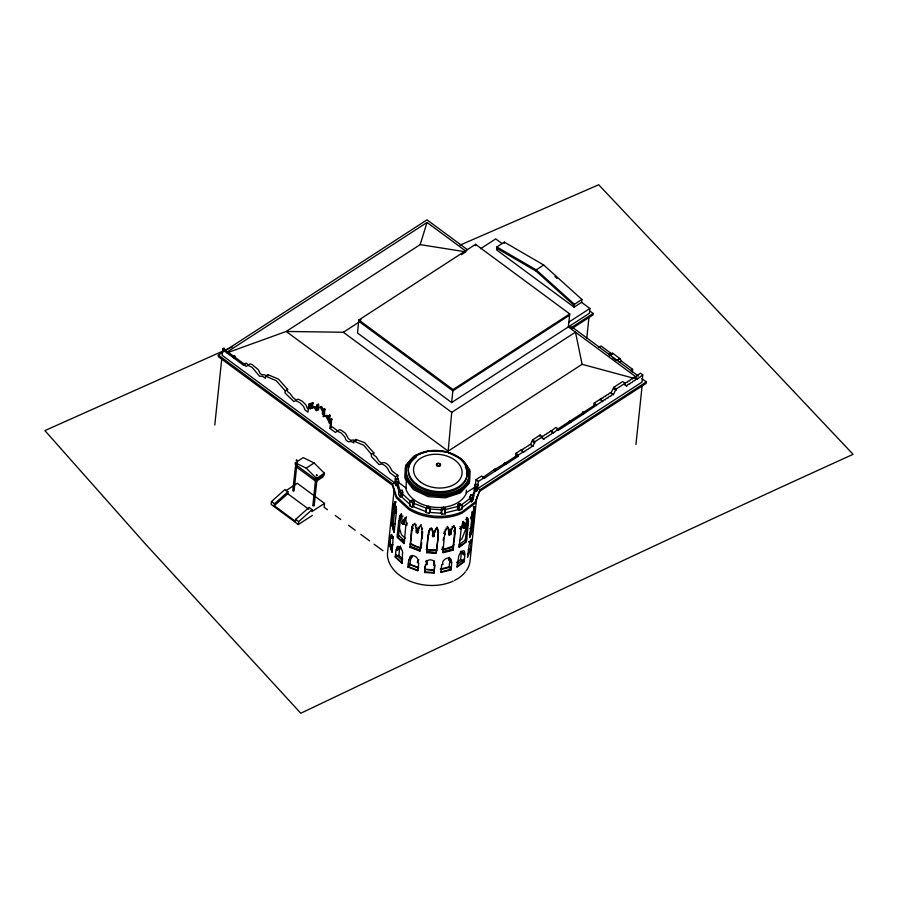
<?xml version="1.0" encoding="UTF-8"?>
<svg xmlns="http://www.w3.org/2000/svg" width="898" height="898" viewBox="0 0 898 898"><rect width="100%" height="100%" fill="white"/><g stroke="black" fill="none" stroke-linecap="round" stroke-linejoin="round"><path stroke-width="1.35" d="M396.063 510.098L394.761 510.221L394.862 501.982L396.153 501.847M396.31 512.186L396.254 506.225L394.974 512.915L394.503 511.445M405.469 466.848L405.144 478.769L413.462 489.668L428.2 496.639L445.408 497.818L460.472 492.867L469.351 483.135L469.688 471.214M406.367 480.161L406.019 489.343A31.262 21.563 6 0 0 435.687 507.392A31.262 21.563 6 0 0 466.23 493.44L466.365 490.128M434.295 560.992L433.566 565.134L434.823 565.212L434.003 573.092L424.608 572.464L424.967 566.616M424.608 572.464L425.439 564.573L426.831 564.674L426.404 560.453M437.73 533.996L438.235 536.544L436.058 553.348L426.752 552.708L428.121 535.186L428.941 533.401M426.831 564.674L427.01 560.633L426.92 561.452L425.529 561.362M430.209 529.281L430.232 528.361L428.559 532.649L431.287 527.901L433.027 533.255L432.724 530.37L432.69 531.29M429.053 531.111L429.076 530.19M432.028 529.36L432.05 528.439M434.385 533.771L434.205 536.196L432.858 536.566L432.645 533.659M432.858 536.566L432.477 535.197M433.667 536.622L433.689 535.702L432.881 535.646M435.833 529.528L435.856 528.608L434.149 533.513L436.888 527.216L438.46 532.952L436.866 528.136M434.205 536.196L434.228 535.275M434.969 531.189L434.991 530.269M434.003 573.092L434.643 564.629M433.566 565.134L434.262 562.058M437.562 529.191L437.584 528.271M438.123 530.886L438.145 529.966M470.44 518.685L471.719 518.999L469.688 537.633L472.763 528.944L474.773 508.571L474.604 506.798L473.325 506.494M474.604 506.798L472.988 517.181L471.371 517.461L471.529 515.901L472.92 515.946L472.92 511.13L471.719 518.999M227.082 352.824L286.215 331.452L448.158 451.144L451.739 412.362L575.472 332.159L582.106 364.307L634.774 378.529M223.041 352.061L218.36 355.103L218.203 356.54L392.303 485.223L396.433 498.02L408.815 509.48A43.564 30.038 6 0 0 462.111 513.106L475.087 503.374L480.071 489.691L646.313 381.931L641.812 378.608M214.79 424.979L221.694 359.312M224.556 349.569L233.985 356.528L232.818 357.292L223.389 350.321L224.556 349.569L223.961 348.098L222.794 348.862L222.12 355.282L394.896 482.989L395.726 485.549L398.319 485.29L398.746 481.249L397.915 478.679L395.322 478.948L396.141 481.519L395.726 485.549M223.389 350.321L222.794 348.862M232.818 357.292L234.501 355.81L234.962 357.258L233.794 358.01L243.605 365.262L244.772 364.498L234.962 357.258M233.794 358.01L233.671 356.82L232.885 356.674M243.605 365.262L246.007 363.106L248.353 364.846L250.452 363.892L252.17 364.61L258.377 369.751L259.949 373.276L261.823 374.657L265 374.859M285.845 490.735L297.317 483.304L324.504 503.396L311.887 511.579L312.089 509.649L309.058 507.415L295.61 519.403L295.408 521.323L274.283 505.709L287.73 493.72L287.932 491.801L284.902 489.556L271.454 501.555L271.151 504.429L298.338 524.533L312.358 515.441M274.283 505.709L274.485 503.789L287.932 491.801M295.341 462.784L295.184 464.266L316.309 479.88L324.257 474.728L324.414 473.246L314.109 462.986L303.288 457.632L295.341 462.784L306.162 468.127L316.466 478.398L316.309 479.88M296.89 464.345L294.106 490.779L293.444 491.206L292.782 490.712L295.745 463.963M297.07 464.356L296.767 467.241L315.995 481.451L322.999 476.917L323.201 474.986M316.466 408.287L315.434 406.816L314.177 406.772L310.136 408.826L309.215 408.141L310.382 407.389L310.405 403.281L308.8 404.246L307.969 412.16L305.084 410.016L303.502 406.345L299.809 402.686L295.824 400.665L293.814 401.541L284.947 392.909L285.272 390.866L287.607 389.35L278.503 379.147L267.862 374.646L265.527 376.161L265.325 378.305L262.665 376.363L259.488 376.172L252.114 367.372L248.117 365.407L246.018 366.362L243.672 364.622M309.215 408.141L309.563 404.807L308.8 404.246M298.338 524.533L298.641 521.648L312.089 509.649M312.627 407.265L312.796 402.775L311.314 403.595L310.136 408.826M311.314 403.595L311.46 408.029L314.266 407.569L316.208 410.801L317.286 404.74L317.174 410.072L318.723 409.6M312.01 407.322L312.482 402.832M317.555 410.352L317.78 408.141L321.551 406.581L323.718 410.655L322.696 414L323.606 409.331L323.931 410.397L323.28 416.582L325.873 416.122L327.95 420.096L328.376 416.01L329.869 415.19L329.667 420.286L328.5 421.039L329.678 423.373L330.06 419.714L331.631 418.715L331.093 427.616M318.453 408.253L318.453 403.988L316.792 405.211M322.315 413.72L322.55 411.419L320.384 407.344L317.78 408.141M312.863 505.552L315.636 479.128L316.972 479.195L314.188 505.619L312.863 505.552L314.188 505.619M323.28 416.582L324.447 415.83L324.773 408.568L323.134 409.814M328.5 421.039L328.982 416.436L328.376 416.01M329.117 419.344L329.544 415.246M397.488 479.027L397.87 475.356L392.168 471.136L389.957 467.005A8.767 4.827 57 0 0 383.895 462.526L381.403 463.042L379.102 461.348L376.049 456.689L373.691 454.983L373.815 452.873L364.644 442.658L355.889 439.459L353.554 440.974L353.834 442.882L351.006 441.479L348.334 441.838L346.022 440.132L344.753 436.843L341.038 432.847L337.21 431.253L335.414 432.432L329.925 428.38L330.778 420.23L330.06 419.714M330.969 421.398L331.631 418.715M324.504 503.396L324.099 507.247L327.433 509.705M635.717 376.689L568.367 326.906L569.725 313.93L475.57 244.335L358.852 319.991L357.483 332.967L451.638 402.562L589.391 313.279L589.896 308.474L581.601 302.345L581.904 299.461L543.728 265.033L504.328 242.123L496.852 246.972L496.549 249.857L574.125 307.195L581.601 302.345M394.301 488.613L387.431 554.044A42.071 29.017 6 0 0 403.213 577.706A40.78 28.13 6 0 0 453.164 581.107M397.87 475.356L395.535 476.872L394.896 482.989L392.448 483.775L218.36 355.103M390.843 538.329L390.798 536.836A4.58 0.965 84.1 0 1 392.213 535.691A4.58 0.965 84.1 0 1 392.752 542.897L392.044 552.438L389.676 545.108L390.507 537.273L390.843 538.329L393.111 538.093M395.053 511.097L396.433 511.243L394.11 532.649L391.775 524.028L393.773 505.293L394.862 501.982M394.132 503.655L395.423 503.531L395.075 507.089L393.055 525.24L391.764 525.375M402.719 494.91L402.326 490.319L399.082 490.622L398.656 494.652L400.171 496.92L402.45 496.055M400.171 496.92L400.598 492.89L399.082 490.622M399.498 519.224L399.801 515.699L401.574 514.105L400.328 516.44L400.542 518.707L398.824 520.615L397.185 536.14L397.343 537.431L404.122 543.694L405.874 525.117L407.31 524.971M397.028 550.205L396.759 548.835A4.715 2.312 63.5 0 1 400.048 547.286A4.715 2.312 63.5 0 1 402.461 554.111L402.136 563.529L395.255 557.164L396.074 549.329L397.028 550.205L400.665 548.397L400.396 547.028A4.715 2.312 63.5 0 1 400.429 545.939M400.542 518.707L398.386 536.914M403.303 524.432L403.988 519.515L406.525 516.956L404.594 520.144L404.347 523.916L403.303 524.432L401.99 523.231L402.147 521.671L403.191 521.154M402.82 558.994L398.892 555.346L399.576 548.824M405.481 517.472L406.468 523.613L405.874 525.117M413.956 505.922L412.294 507.28L409.567 505.608L409.993 501.578L411.654 500.22L413.102 500.287L414.382 501.881L414.101 504.575M412.294 507.28L412.721 503.239L411.43 501.634L409.993 501.578M412.317 529.023L411.913 526.913L413.159 524.724L412.294 527.99L412.889 528.226L411.419 530.595L410.06 547.309L419.86 551.125L420.432 550.317L410.644 546.512L410.06 547.309M418.726 559.78L417.289 562.53L418.726 563.08L417.896 570.915L407.95 567.042L408.77 559.218L410.15 559.746L412.171 556.951L411.733 555.716L409.713 558.511L410.15 559.746M410.498 544.031L411.991 529.798L412.889 528.226M407.95 567.042L409.971 564.247L410.655 557.725M416.144 530.516L417.076 529.854L415.976 532.076L417.896 532.795L419.22 527.025L417.727 530.168L417.896 532.795M416.504 530.651L414.797 523.164L412.575 525.521M416.56 531.279L416.717 529.719M419.86 551.125L422.06 534.467L421.521 532.604L422.677 532.031L421.521 532.604M422.105 532.828L421.993 528.978L420.657 525.364L421.229 524.567M421.128 547.937L421.678 542.751M422.082 538.856L422.498 534.961M425.798 512.534L426.842 506.73L428.705 506.349L430.4 507.516L429.356 513.308L425.798 512.534L426.112 511.647L413.125 506.595L413.484 503.183L426.471 508.234L426.224 510.513M429.356 513.308L430.4 507.516M426.629 549.419L428.121 535.186M428.38 534.288L428.582 531.728M426.752 552.708L426.842 551.9L436.08 552.427M432.454 536.117L432.623 534.579M432.881 534.591L433.049 532.334M434.026 534.669L434.172 532.593M433.655 561.912L433.734 561.082M451.638 402.562L453.007 389.586L569.725 313.93M436.619 551.237L438.258 535.623M438.246 534.961L438.482 532.031M441.277 510.962L441.569 508.268L443.444 507.359L445.15 507.976L445.251 513.858L441.659 514.15L441.143 512.309M441.659 514.15L441.569 508.268M444.981 512.938L445.341 509.525L458.552 506.259L458.193 509.66L444.981 512.938L445.251 513.858M442.276 549.587L442.546 546.994M443.23 540.529L443.5 537.947M444.072 533.479L445.217 534.209L444.072 533.479L444.274 531.605M444.6 534.355L445.475 530.763L447.732 527.193L447.204 526.318L449.427 530.707L448.944 534.804L450.886 534.299L450.515 531.885L450.886 534.299M475.435 245.592L475.57 244.335M448.944 534.804L448.214 528.002L448.753 528.877M451.054 532.761L451.077 530.696L453.681 525.644L455.062 528.204L455.174 531.739L454.051 531.01L454.837 528.989L454.006 526.004L454.534 526.879M449.37 557.209A4.715 3.02 -31.3 0 1 449.157 558.253L448.484 559.409L450.347 562.474L451.806 562.114L450.987 569.938L440.862 572.453L441.681 564.618L443.084 564.27L442.635 563.383A4.715 3.02 -31.3 0 1 447.271 558.163A4.715 3.02 -31.3 0 1 451.021 561.306L450.347 562.474M450.987 569.938L449.135 566.885L449.819 560.363M452.962 547.993L454.601 532.424L454.051 531.01M445.217 534.209L444.308 536.229L442.961 552.697L452.918 550.227L455.129 533.3L454.59 531.885M457.553 507.538L457.834 504.844L459.316 503.43L462.223 505.136L461.808 509.166L458.99 510.457L457.408 508.874M458.99 510.457L459.417 506.416L460.899 505.002L462.223 505.136M459.765 528.529L460.775 529.18L463.2 521.323C465.849 522.524 462.38 530.426 465.198 527.272L465.355 525.734L464.356 525.083M463.806 528.338L462.807 527.687L462.852 521.996L463.862 522.647M456.51 562.586L460.629 559.499L461.314 552.966M467.016 518.932L466.017 528.451L461.886 538.901L459.664 540.562M469.418 499.445L470.597 494.955L473.695 495.696L473.268 499.737L471.641 501.791L470.462 501.286L461.011 508.38L461.808 509.166M463.929 554.74L464.446 553.415A4.715 2.032 -56.9 0 0 461.898 551.473A4.715 2.032 -56.9 0 0 458.474 557.894L456.947 567.199L464.154 561.789L464.973 553.954L463.929 554.74L460.405 552.438L460.506 551.563L464.03 553.864M460.203 528.204L461.202 528.855L459.035 547.432L466.129 542.111L466.578 540.63L468.487 521.659L467.993 519.01L466.432 517.416L467.488 521.008L465.209 540.641M470.462 501.286L470.821 497.874L461.37 504.968M471.641 501.791L472.056 497.75L473.695 495.696M476.715 491.015L478.084 484.583L475.121 484.392L474.133 490.398L476.715 491.015L478.421 481.407L484.067 477.747L481.698 475.996L476.052 479.667L475.222 486.66M469.351 534.95L471.472 528.63L473.078 511.983L474.526 511.871M470.507 549.643L467.6 557.422L468.778 547.96A4.715 0.64 -76.5 0 1 470.395 540.776A4.715 0.64 -76.5 0 1 471.147 541.954L470.44 550.227L468.195 549.688M476.771 497.021L470.193 559.679A42.071 29.017 6 0 1 466.163 570.87M504.193 243.392L504.328 242.123M495.247 469.261L504.171 463.783L504.721 462.717L506.438 463.649L496.403 470.473L494.742 469.183L482.81 477.635L483.988 478.511L484.067 477.747M483.988 478.511L496.437 470.137M504.721 462.717L505.215 463.11L516.967 455.499L518.146 456.375L506.405 463.985M515.508 457.194L515.923 453.322L521.188 449.909L523.489 452.379L521.188 449.909M574.293 305.578L536.117 271.14L536.252 269.871L543.728 265.033M518.146 456.375L518.292 455.073L523.556 451.66M521.121 450.628A1.852 0.876 -53.5 0 1 523.119 449.337A2.593 1.212 -53.5 0 1 525.543 447.754A2.503 1.179 -53.5 0 1 527.923 446.216A2.952 1.381 -53.5 0 1 530.55 444.521L532.536 439.953L540.113 435.047L542.482 436.798L542.336 438.101L543.862 439.167A2.335 1.1 -53.5 0 1 546.152 437.685A2.413 1.134 -53.5 0 1 548.487 436.17A2.503 1.179 -53.5 0 1 550.867 434.632A2.368 1.111 -53.5 0 1 553.179 433.128L558.298 429.143L555.929 427.392L550.811 431.377A2.368 1.111 -53.5 0 0 548.498 432.881A2.503 1.179 -53.5 0 0 546.119 434.419A2.413 1.134 -53.5 0 0 543.784 435.934A2.335 1.1 -53.5 0 0 542.055 436.72M523.489 452.379A1.852 0.876 -53.5 0 1 525.487 451.088A2.593 1.212 -53.5 0 1 527.912 449.505A2.503 1.179 -53.5 0 1 530.291 447.967A2.952 1.381 -53.5 0 1 532.907 446.272L534.905 441.704L542.482 436.798M539.967 436.349L540.113 435.047M558.298 429.143L558.163 430.434L570.252 422.599C572.194 421.903 569.467 419.882 569.074 421.723L556.985 429.558M574.125 307.195L574.428 304.31L581.904 299.461M586.753 338.389L589.088 316.118M569.904 421.184L582.342 413.125L582.813 412.103L584.351 413.462L602.536 400.957L600.167 399.217L594.173 403.101L593.791 406.704M593.151 313.469L593.006 314.906L571.97 328.545L572.127 327.096L593.151 313.469L589.773 310.977M571.083 422.06L583.52 414L583.992 412.979L584.351 413.462M600.167 399.217L600.077 399.98A2.29 1.078 -53.5 0 1 602.794 398.229A2.166 1.021 -53.5 0 1 605.409 396.523A2.413 1.134 -53.5 0 1 608.215 394.716A2.368 1.111 -53.5 0 1 610.988 392.909L613.828 387.263L622.696 381.515L625.064 383.266L624.918 384.692L626.647 386.05A2.481 1.167 -53.5 0 1 629.498 384.198L630.823 382.627L631.979 382.593A2.346 1.1 -53.5 0 1 634.729 380.808A2.166 1.021 -53.5 0 1 637.344 379.113L642.755 374.893L640.386 373.141L634.976 377.362A2.166 1.021 -53.5 0 0 632.36 379.057A2.346 1.1 -53.5 0 0 629.61 380.842L628.454 380.875L627.13 382.447A2.481 1.167 -53.5 0 0 624.278 384.299L626.647 386.05M602.536 400.957L602.446 401.732A2.29 1.078 -53.5 0 1 605.162 399.969A2.166 1.021 -53.5 0 1 607.778 398.274A2.413 1.134 -53.5 0 1 610.584 396.456A2.368 1.111 -53.5 0 1 613.356 394.66L616.196 389.014L625.064 383.266M609.372 355.866L612.694 353.262L619.766 358.482L621.461 361.086L632.641 369.347L632.349 372.109M610.46 355.159L612.694 353.262M642.755 374.893L642.003 382.099L477.657 488.624L480.071 489.691L475.233 501.926L462.268 511.669A43.564 30.038 6 0 1 408.972 508.044L396.579 496.583L392.448 483.775M635.952 444.443L642.104 385.972M646.313 381.931L646.156 383.367L479.914 491.127M467.431 518.067L465.355 525.734M358.549 322.427L343.373 332.26L286.215 331.452L420.174 244.626L427.044 222.457L465.983 251.238M287.607 389.35L287.281 391.393L290.043 393.537L293.13 397.803L296.149 400.025L298.158 399.15L302.155 401.17L305.836 404.83L307.419 408.5M426.224 508.493L428.088 508.111L428.705 506.349M472.988 517.181L470.462 517.248M472.449 495.819L475.783 487.3L475.424 490.712L472.573 498.02M470.238 533.794L471.697 530.101M469.89 534.939L472.943 527.216M469.755 537.06L472.561 529.932M467.914 554.448L470.754 547.241M428.099 536.106L428.918 534.321M373.815 452.873L371.48 454.388L371.357 456.498L379.068 464.558L381.56 464.041A8.767 4.827 57 0 1 387.61 468.52L389.822 472.651L395.535 476.872M418.636 527.822L420.657 525.364M411.913 526.913L412.496 526.116M411.722 528.787L412.294 527.99M411.419 530.595L411.991 529.798M415.796 525.622L416.38 524.825M416.459 528.002L417.031 527.205M416.593 529.741L417.177 528.944M418.086 529.068L418.659 528.271M417.727 530.168L418.311 529.371M416.504 532.66L417.076 531.863M417.637 531.088L418.21 530.291M418.053 531.257L418.625 530.46M417.222 532.918L418.468 531.998M421.993 528.978L422.576 528.181M422.06 534.467L422.632 533.67L422.105 531.807M410.24 558.87L412.261 556.075M400.53 514.621L401.44 513.813L402.147 521.671M411.43 501.634L413.102 500.287M409.567 505.608L410.397 504.934L401.372 496.594L401.732 493.182L410.756 501.522M412.721 503.239L414.382 501.881M454.119 544.738L451.896 546.399A33.192 22.888 6 0 1 441.85 549.43M459.069 544.671L466.758 538.901M459.046 546.018L461.078 544.502M459.103 546.86L466.197 541.539M457.262 564.225L464.468 558.814M457.003 566.627L464.21 561.216M223.22 349.176L224.388 348.413M223.456 349.704L224.623 348.952M225.387 350.534L427.021 219.842L467.443 249.723M226.801 352.252L427.044 222.457M233.334 356.573L234.501 355.81M233.671 356.82L234.838 356.068M233.862 357.393L235.029 356.641M361.052 319.733L358.717 321.248L452.873 390.843L569.59 315.187M461.426 254.673L464.928 252.394M480.553 248.724L495.73 238.879L501.948 243.47M309.563 404.807L310.73 404.055M311.628 403.528L312.796 402.775M311.875 404.01L313.043 403.258M317.623 405.817L318.79 405.065M320.384 407.344L321.551 406.581M317.174 410.072L318.341 409.32M323.931 410.397L325.098 409.634M322.55 411.419L323.718 410.655M328.702 415.954L329.869 415.19M328.982 416.436L330.15 415.684M330.778 420.23L331.946 419.467M329.151 422.992L330.329 422.24M329.925 428.38L332.26 426.864L337.749 430.917L339.545 429.738L341.173 430.187L345.494 433.319L348.357 438.617L350.669 440.323L353.341 439.975L355.282 441.389M306.162 468.127L314.109 462.986M316.466 478.398L324.414 473.246M568.872 322.101L589.896 308.474M598.899 347.436L601.076 346.022L610.775 353.183L612.638 353.745M448.158 451.144L582.106 364.307M608.597 354.598L610.775 353.183M619.766 358.482L616.499 360.603L612.458 357.617M617.532 360.379L619.71 358.976M619.283 362.5L621.461 361.086M630.452 370.762L632.641 369.347M583.172 412.586L595.273 404.74L596.452 405.615M466.253 492.733L474.155 487.603M324.447 415.83L327.04 415.359L328.511 417.626M399.801 515.699L400.834 515.171M399.284 516.956L400.328 516.44M402.057 516.575L403.101 516.047M399.094 518.842L400.126 518.326M398.824 520.615L399.857 520.099M404.684 518.258L405.716 517.742M403.988 519.515L405.032 518.999M403.561 520.66L404.594 520.144M403.281 521.704L404.313 521.188M401.99 523.231L403.022 522.715M403.18 522.625L404.212 522.108M403.471 522.894L404.504 522.378M402.832 524.398L404.347 523.916M406.468 523.613L407.501 523.096M396.759 548.835L400.396 547.028M397.118 549.329L400.755 547.522M395.255 557.164L398.892 555.346M442.085 510.109L443.96 509.2L445.666 509.817M232.56 346.763L44.9 430.602L145.465 544.042L300.796 713.236C484.392 625.872 667.899 538.306 853.1 454.343L598.697 184.763L460.068 245.12M399.924 490.981L402.326 490.319M400.598 492.89L403 492.216M448.416 533.928L450.212 534.826M442.871 549.812L453.67 547.14M443.668 551.507L452.39 549.351L452.918 550.227M443.017 552.113L452.985 549.655M440.267 569.074L449.135 566.885M441.176 569.467L451.301 566.964M440.918 571.869L451.043 569.366M296.699 464.67L295.554 464.277M395.816 479.465L398.409 479.195M396.141 481.519L398.746 481.249M394.469 502.734L395.76 502.599M393.953 504.328L395.243 504.193M393.773 505.293L395.075 505.159M393.627 506.73L394.918 506.595M393.784 507.213L395.075 507.089M394.918 507.976L396.22 507.841M393.38 508.784L394.671 508.65M395.311 509.357L396.602 509.233M395.962 509.772L394.761 510.221M395.142 511.377L396.433 511.243M394.794 512.926L396.265 512.78L395.861 512.107M391.775 524.028L393.077 523.893M391.842 524.555L393.144 524.421M390.798 536.836L393.066 536.6M390.933 537.442L393.201 537.217M389.676 545.108L393.077 544.749M568.367 326.906L572.127 327.096L638.444 376.116M393.055 523.455L395.513 523.624M469.71 528.697L472.18 528.866M426.662 549.711L436.776 550.395M426.808 552.135L436.114 552.764M424.698 569.242L434.082 569.882M424.922 569.478L434.306 570.118M424.664 571.88L434.06 572.52M417.379 561.643L417.952 561.721A4.715 3.177 35.8 0 0 414.27 555.929A4.715 3.177 35.8 0 0 409.713 558.511M462.807 527.687L464.176 528.394M420.174 244.626L465.725 251.844M475.121 484.392L477.691 485.01M474.559 486.368L477.13 486.985M473.459 507.258L474.739 507.561M473.493 508.257L474.773 508.571M473.448 509.694L474.728 509.997M473.078 511.983L474.369 512.287M471.776 511.927L473.055 512.23M472.247 512.534L473.538 512.848M473.111 513.061L474.402 513.375M471.809 513.342L473.1 513.645M471.731 514.722L473.01 515.037M471.641 515.643L472.92 515.946M471.472 528.63L472.763 528.944M471.304 529.382L472.595 529.685M471.226 530.202L472.505 530.505M468.902 541.415L471.147 541.954M468.711 541.988L470.956 542.527M409.993 544.177L420.601 548.308M410.128 546.736L419.916 550.541M409.971 564.247L418.67 567.637M408.264 564.067L418.21 567.94M408.006 566.47L417.963 570.342M470.597 494.955L472.954 495.954M469.699 496.751L472.056 497.75M353.554 440.974L363.656 445.172L371.48 454.388M265.527 376.161L276.169 380.662L285.272 390.866M496.852 246.972L536.252 269.871L574.428 304.31M496.717 248.23L536.117 271.14M466.994 518.359L467.993 519.01M467.319 519.493L468.318 520.144M465.591 519.325L466.601 519.976M467.488 521.008L468.487 521.659M467.286 522.883L468.296 523.534M466.87 523.197L467.869 523.848M467.207 524.398L468.217 525.061M464.434 523.074L465.445 523.725M463.267 523.568L464.277 524.219M463.323 525.016L464.333 525.667M463.233 525.925L464.232 526.576M462.975 526.116L463.974 526.778M463.694 527.328L464.704 527.99M459.967 526.643L460.966 527.306M460.921 551.114L464.446 553.415M460.629 559.499L464.154 561.789M428.088 508.111L429.783 509.278M635.066 376.588L637.434 378.339M634.976 377.362L637.344 379.113M613.828 387.263L616.196 389.014M613.682 388.699L616.05 390.439M610.988 392.909L613.356 394.66M594.173 403.101L596.541 404.852M582.813 412.103L584.396 413.125M582.375 412.788L583.554 413.664M582.342 413.125L583.52 414M569.59 420.668L571.128 421.723M569.108 421.387L570.297 422.262M569.074 421.723L570.252 422.599M550.889 430.658L553.258 432.409M550.811 431.377L553.179 433.128M542.28 438L543.862 439.167M532.536 439.953L534.905 441.704M532.402 441.255L534.77 443.006M530.55 444.521L532.907 446.272M358.852 319.991L453.007 389.586M515.923 453.322L518.292 455.073M343.373 332.26L451.739 412.362M505.248 462.773L506.438 463.649M504.216 463.447L505.394 464.322M504.171 463.783L505.361 464.659M494.742 469.183L495.932 470.058M494.091 470.013L495.269 470.889M494.057 470.35L495.236 471.226M476.052 479.667L478.421 481.407M310.382 407.389L311.303 408.062M398.33 482.293L406.053 487.996M323.302 474.032L324.257 474.728M335.212 515.452L340.769 519.56M348.547 525.308L355.204 530.235M360.76 534.344L369.65 540.91M374.096 544.199L382.986 550.766M287.73 493.72L308.856 509.334M271.454 501.555L274.485 503.789M295.61 519.403L298.641 521.648M554.942 276.528L557.007 278.391M405.346 538.329L401.529 534.793L398.768 526.239M397.399 534.198L404.729 540.989M401.294 539.597L403.224 541.382M397.41 536.847L404.179 543.122M395.569 554.178L402.45 560.554M395.311 556.58L402.192 562.956M459.316 503.43L460.899 505.002M457.834 504.844L459.417 506.416M454.523 527.328L455.062 528.204M454.837 528.989L455.365 529.865M452.042 526.408L452.57 527.283M454.635 530.864L455.174 531.739M454.601 532.424L455.129 533.3M451.11 528.316L451.638 529.191M451.077 530.696L450.549 529.82L450.717 531.942M448.888 529.831L449.427 530.707M450.089 531.998L450.628 532.862M449.034 531.369L449.572 532.233M448.944 532.278L449.471 533.154M448.573 532.368L449.112 533.244M445.947 528.091L446.474 528.956M448.944 534.153L449.471 535.028M444.948 529.899L445.475 530.763M449.157 558.253L451.021 561.306M448.585 558.534L450.437 561.598M437.696 534.916L438.235 536.544M391.977 522.097L394.491 529.887M391.82 524.802L394.166 532.076M389.99 542.123L392.359 549.453M389.743 544.525L392.1 551.855M400.216 490.903L397.376 482.013L397.017 485.425L399.049 491.778M355.889 439.459L356.248 440.637M443.444 507.359L443.96 509.2M267.862 374.646L268.132 375.779M465.332 571.97A42.071 29.017 6 0 1 454.489 580.478M426.314 563.675A4.221 3.053 1.6 0 1 430.692 559.858A4.221 3.053 1.6 0 1 434.205 564.202M465.287 466.724A29.533 20.362 6 0 1 452.121 490.948A29.533 20.362 6 0 1 414.562 483.719A29.533 20.362 6 0 1 416.111 457.273M468.161 469.968A31.61 21.799 6 0 1 435.171 495.213A31.61 21.799 6 0 1 408.478 463.548M411.071 460.259A31.61 21.799 6 0 1 415.707 456.599M436.529 549.958A33.192 22.888 6 0 1 426.18 549.262M420.915 548.005A33.192 22.888 6 0 1 411.071 543.627M405.627 465.411L405.29 477.321L413.619 488.231L428.346 495.202L445.554 496.37L460.618 491.431L469.508 481.698L469.834 469.777L461.516 458.867L446.777 451.896L429.57 450.729L414.506 455.679L405.627 465.411M430.03 509.02L429.671 512.432L441.401 513.229L441.76 509.817L430.03 509.02M316.163 477.242L316.781 477.871L316.163 477.242M296.318 460.135L297.081 460.393L296.318 460.135M316.399 474.986L317.162 475.244L316.399 474.986M296.059 462.549L296.845 462.683L296.059 462.549M437.057 465.546A1.998 1.381 6 0 0 440.413 465.153A1.998 1.381 6 0 0 438.022 463.289A1.998 1.381 6 0 0 437.057 465.546M437.034 465.804A1.998 1.381 6 0 0 440.39 465.411A1.998 1.381 6 0 0 437.988 463.548A1.998 1.381 6 0 0 437.034 465.804M420.32 481.867A24.358 16.793 6 0 0 461.145 477.096A24.358 16.793 6 0 0 431.983 454.478A24.358 16.793 6 0 0 420.32 481.867M416.605 484.145A29.533 20.362 6 0 0 466.107 478.365A29.533 20.362 6 0 0 430.737 450.931A29.533 20.362 6 0 0 416.605 484.145M414.988 486.267A31.61 21.799 6 0 0 467.97 480.071A31.61 21.799 6 0 0 430.12 450.717A31.61 21.799 6 0 0 414.988 486.267"/></g></svg>
